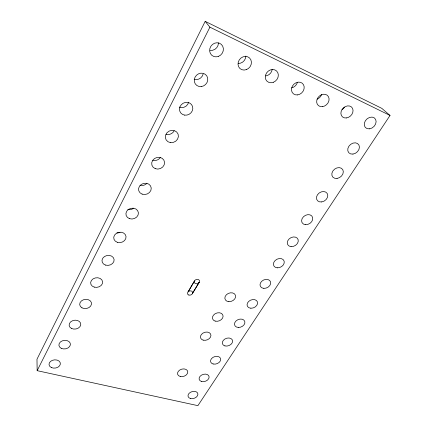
<?xml version="1.0" encoding="UTF-8"?>
<svg xmlns="http://www.w3.org/2000/svg" width="427" height="427" viewBox="0 0 427 427"><rect width="100%" height="100%" fill="white"/><g stroke="black" fill="none" stroke-linecap="round" stroke-linejoin="round"><path stroke-width="0.64" d="M194.568 280.838L188.142 291.828L194.568 280.838A2.695 2.114 -19.6 0 1 198.128 279.482A2.695 2.114 -19.6 0 1 199.228 282.263L192.625 293.157L199.228 282.263M205.184 21.35L36.973 359.246L37.16 370.673L197.888 405.65L390.027 115.455L381.813 108.367L205.184 21.35L209.908 27.168L390.027 115.455M37.16 370.673L209.908 27.168M197.173 285.471L197.776 284.43M198.379 283.389L198.982 282.343L198.331 283.464M297.293 82.646A6.747 5.754 -47.5 0 1 291.636 87.866M272.186 69.345A6.853 5.999 -49 0 1 265.717 75.915M245.861 56.081A6.965 6.261 -51.3 0 1 238.207 63.431M218.443 42.865A7.083 6.533 -54.9 0 1 210.169 50.349M203.151 74.004A6.848 6.368 -44.7 0 1 194.168 79.251M188.643 102.208A6.656 6.17 -34 0 1 179.345 107.113M174.136 130.859A6.506 5.962 -25.4 0 1 166.087 134.297M160.467 157.371A6.378 5.743 -19.4 0 1 152.834 160.28M146.936 183.279A6.266 5.524 -15.5 0 1 140.067 185.307M133.341 208.44A6.17 5.316 -12.8 0 1 127.758 209.433M119.998 232.421A6.074 5.119 -11 0 1 116.907 232.87M198.833 282.77A2.695 2.114 -19.6 0 1 195.673 283.613A2.695 2.114 -19.6 0 1 194.328 281.398M321.68 94.362A6.645 5.519 -46.3 0 1 317.112 99.149M344.456 107.15A6.544 5.3 -45.4 0 1 342.102 109.563M297.48 94.922A6.912 5.85 -46.6 0 0 303.522 84.722A6.912 5.85 -46.6 0 0 292.506 85.95A6.912 5.85 -46.6 0 0 297.48 94.922M215.165 321.099A5.482 4.105 -20.3 0 0 223.097 316.145A5.482 4.105 -20.3 0 0 215.021 313.808A5.482 4.105 -20.3 0 0 215.165 321.099M203.172 340.143A5.396 3.976 -18.9 0 0 210.949 335.307A5.396 3.976 -18.9 0 0 202.932 333.119A5.396 3.976 -18.9 0 0 203.172 340.143M188.862 295.041A2.669 2.071 -18.6 0 0 192.689 292.602A2.669 2.071 -18.6 0 0 188.675 291.401A2.669 2.071 -18.6 0 0 188.862 295.041M273.296 82.315A7.019 6.106 -48 0 0 276.568 70.973A7.019 6.106 -48 0 0 265.557 75.109A7.019 6.106 -48 0 0 273.296 82.315M246.406 69.617A7.136 6.378 -49.9 0 0 249.501 57.933A7.136 6.378 -49.9 0 0 238.261 62.15A7.136 6.378 -49.9 0 0 246.406 69.617M218.405 56.401A7.264 6.667 -52.9 0 0 221.309 44.349A7.264 6.667 -52.9 0 0 209.838 48.651A7.264 6.667 -52.9 0 0 218.405 56.401M201.218 86.58A7.019 6.485 -43.1 0 0 206.791 75.905A7.019 6.485 -43.1 0 0 195.064 77.154A7.019 6.485 -43.1 0 0 201.218 86.58M184.694 115.135A6.821 6.277 -33.1 0 0 192.513 106.371A6.821 6.277 -33.1 0 0 181.251 104.759A6.821 6.277 -33.1 0 0 184.694 115.135M170.501 142.618A6.667 6.058 -25.1 0 0 178.096 134.163A6.667 6.058 -25.1 0 0 166.984 132.728A6.667 6.058 -25.1 0 0 170.501 142.618M155.263 168.66A6.533 5.829 -19.5 0 0 164.566 162.377A6.533 5.829 -19.5 0 0 154.531 158.513A6.533 5.829 -19.5 0 0 155.263 168.66M142.143 194.13A6.416 5.604 -15.7 0 0 151.238 188.029A6.416 5.604 -15.7 0 0 141.305 184.416A6.416 5.604 -15.7 0 0 142.143 194.13M129.509 218.661A6.309 5.391 -13.1 0 0 138.401 212.731A6.309 5.391 -13.1 0 0 128.57 209.353A6.309 5.391 -13.1 0 0 129.509 218.661M117.329 242.306A6.213 5.183 -11.3 0 0 126.034 236.542A6.213 5.183 -11.3 0 0 116.293 233.382A6.213 5.183 -11.3 0 0 117.329 242.306M105.586 265.108A6.117 4.985 -10 0 0 114.105 259.499A6.117 4.985 -10 0 0 104.466 256.547A6.117 4.985 -10 0 0 105.586 265.108M94.25 287.115A6.031 4.798 -9 0 0 102.597 281.655A6.031 4.798 -9 0 0 93.049 278.895A6.031 4.798 -9 0 0 94.25 287.115M81.973 307.835A5.946 4.617 -8.3 0 0 91.469 304.259A5.946 4.617 -8.3 0 0 83.372 299.797A5.946 4.617 -8.3 0 0 81.973 307.835M228.861 301.659A5.572 4.243 -22 0 0 235.453 295.254A5.572 4.243 -22 0 0 226.395 294.737A5.572 4.243 -22 0 0 228.861 301.659M263.843 288.353A5.588 4.233 -25.3 0 0 270.579 281.895A5.588 4.233 -25.3 0 0 261.671 281.318A5.588 4.233 -25.3 0 0 263.843 288.353M250.879 308.219A5.487 4.105 -23.5 0 0 257.454 301.942A5.487 4.105 -23.5 0 0 248.637 301.462A5.487 4.105 -23.5 0 0 250.879 308.219M238.325 327.45A5.396 3.976 -21.8 0 0 244.746 321.355A5.396 3.976 -21.8 0 0 236.014 320.96A5.396 3.976 -21.8 0 0 238.325 327.45M224.917 345.907A5.311 3.854 -20.4 0 0 232.619 341.157A5.311 3.854 -20.4 0 0 224.853 339.038A5.311 3.854 -20.4 0 0 224.917 345.907M213.137 363.985A5.231 3.736 -19.1 0 0 220.695 359.353A5.231 3.736 -19.1 0 0 212.982 357.367A5.231 3.736 -19.1 0 0 213.137 363.985M201.715 381.524A5.156 3.619 -18 0 0 209.134 376.993A5.156 3.619 -18 0 0 201.475 375.136A5.156 3.619 -18 0 0 201.715 381.524M190.629 398.54A5.087 3.512 -17.1 0 0 197.92 394.11A5.087 3.512 -17.1 0 0 190.309 392.37A5.087 3.512 -17.1 0 0 190.629 398.54M180.279 376.481A5.241 3.726 -16.6 0 0 187.773 371.869A5.241 3.726 -16.6 0 0 179.874 369.953A5.241 3.726 -16.6 0 0 180.279 376.481M51.315 367.519A5.711 4.137 -7 0 0 60.346 364.114A5.711 4.137 -7 0 0 52.414 360.313A5.711 4.137 -7 0 0 51.315 367.519M61.194 348.283A5.786 4.286 -7.3 0 0 70.375 344.829A5.786 4.286 -7.3 0 0 62.39 340.815A5.786 4.286 -7.3 0 0 61.194 348.283M322.385 106.654A6.8 5.604 -45.5 0 0 328.486 96.732A6.8 5.604 -45.5 0 0 317.741 97.97A6.8 5.604 -45.5 0 0 322.385 106.654M346.361 117.953A6.699 5.38 -44.7 0 0 352.51 108.293A6.699 5.38 -44.7 0 0 342.027 109.536A6.699 5.38 -44.7 0 0 346.361 117.953M369.462 128.837A6.597 5.161 -44 0 0 375.648 119.432A6.597 5.161 -44 0 0 365.416 120.676A6.597 5.161 -44 0 0 369.462 128.837M352.953 154.088A6.405 5.033 -41 0 0 358.92 145.015A6.405 5.033 -41 0 0 348.832 146.306A6.405 5.033 -41 0 0 352.953 154.088M291.081 246.619A5.807 4.5 -29.8 0 0 298.169 239.755A5.807 4.5 -29.8 0 0 289.079 238.976A5.807 4.5 -29.8 0 0 291.081 246.619M321.67 201.939A6.079 4.766 -35.1 0 0 327.226 193.495A6.079 4.766 -35.1 0 0 317.421 194.851A6.079 4.766 -35.1 0 0 321.67 201.939M277.235 267.83A5.695 4.366 -27.4 0 0 284.147 261.175A5.695 4.366 -27.4 0 0 275.148 260.502A5.695 4.366 -27.4 0 0 277.235 267.83M337.036 178.438A6.234 4.9 -38 0 0 342.79 169.69A6.234 4.9 -38 0 0 332.846 171.013A6.234 4.9 -38 0 0 337.036 178.438M71.41 328.4A5.866 4.446 -7.8 0 0 80.746 324.888A5.866 4.446 -7.8 0 0 72.702 320.656A5.866 4.446 -7.8 0 0 71.41 328.4M305.401 224.677A5.935 4.633 -32.3 0 0 312.671 217.599A5.935 4.633 -32.3 0 0 303.49 216.708A5.935 4.633 -32.3 0 0 305.401 224.677"/></g></svg>
